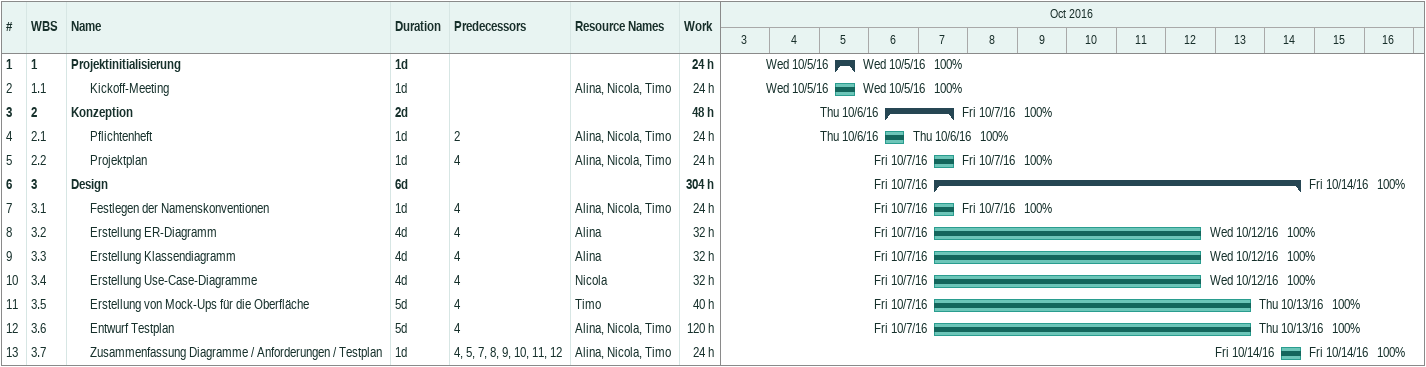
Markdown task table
| ID | WBS | Task | Duration | Start | Finish | Predecessors | Resources | % complete | Work (h) |
|---|---|---|---|---|---|---|---|---|---|
| 1 | 1 | **Projektinitialisierung** | 1d | 2016-10-05 | 2016-10-05 |  |  | 100 | 24 |
| 2 | 1.1 | Kickoff-Meeting | 1d | 2016-10-05 | 2016-10-05 |  | Alina, Nicola, Timo | 100 | 24 |
| 3 | 2 | **Konzeption** | 2d | 2016-10-06 | 2016-10-07 |  |  | 100 | 48 |
| 4 | 2.1 | Pflichtenheft | 1d | 2016-10-06 | 2016-10-06 | 2 | Alina, Nicola, Timo | 100 | 24 |
| 5 | 2.2 | Projektplan | 1d | 2016-10-07 | 2016-10-07 | 4 | Alina, Nicola, Timo | 100 | 24 |
| 6 | 3 | **Design** | 6d | 2016-10-07 | 2016-10-14 |  |  | 100 | 304 |
| 7 | 3.1 | Festlegen der Namenskonventionen | 1d | 2016-10-07 | 2016-10-07 | 4 | Alina, Nicola, Timo | 100 | 24 |
| 8 | 3.2 | Erstellung ER-Diagramm | 4d | 2016-10-07 | 2016-10-12 | 4 | Alina | 100 | 32 |
| 9 | 3.3 | Erstellung Klassendiagramm | 4d | 2016-10-07 | 2016-10-12 | 4 | Alina | 100 | 32 |
| 10 | 3.4 | Erstellung Use-Case-Diagramme | 4d | 2016-10-07 | 2016-10-12 | 4 | Nicola | 100 | 32 |
| 11 | 3.5 | Erstellung von Mock-Ups für die Oberfläche | 5d | 2016-10-07 | 2016-10-13 | 4 | Timo | 100 | 40 |
| 12 | 3.6 | Entwurf Testplan | 5d | 2016-10-07 | 2016-10-13 | 4 | Alina, Nicola, Timo | 100 | 120 |
| 13 | 3.7 | Zusammenfassung Diagramme / Anforderungen / Testplan | 1d | 2016-10-14 | 2016-10-14 | 4, 5, 7, 8, 9, 10, 11, 12 | Alina, Nicola, Timo | 100 | 24 |
